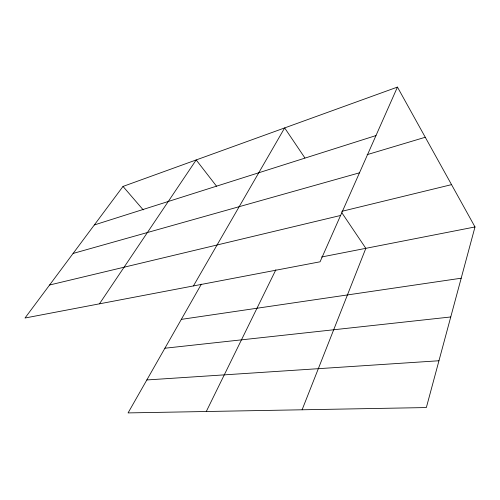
<?xml version="1.0" encoding="UTF-8"?>
<svg xmlns="http://www.w3.org/2000/svg" width="500" height="500" viewBox="0 0 500 500"><rect width="100%" height="100%" fill="white"/><g stroke="black" fill="none" stroke-linecap="round" stroke-linejoin="round"><path stroke-width="0.75" d="M397.45 87.088L320.062 261.8L25 318.019L123.012 186.431L397.45 87.088L475 226.956L426.344 407.562L128.069 412.912L201.381 284.144M302.1 409.794L365.831 248.331L341.894 212.819M206.281 411.512L275.887 269.738M193.431 285.925L284.656 127.919L304.887 157.931M99.45 303.831L196.194 159.944L216.519 186.194M94.319 224.956L375.969 135.575M367.144 154.65L425.262 137.256M73.094 253.45L359.481 172.812M341.781 211.344L451.538 184.638M49.588 285.006L340.581 215.475M321.506 257.006L475 226.956M181.319 319.375L461.194 278.206M164.894 348.225L450.75 316.969M146.831 379.956L438.956 360.756M123.012 186.431L143.212 209.875"/></g></svg>
